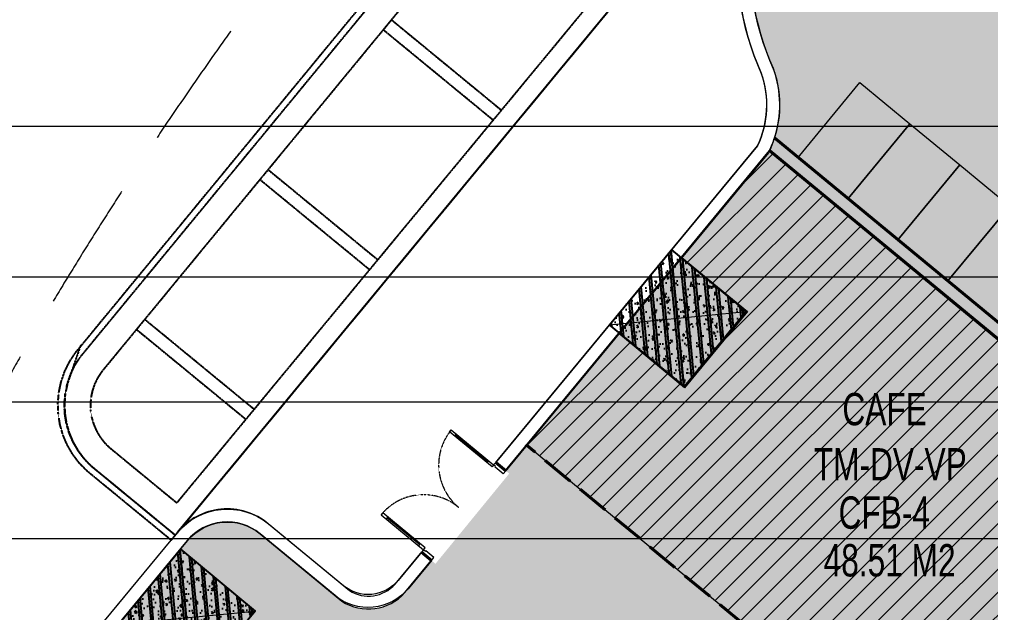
# Model space of a CAD drawing. Header units: millimetres. Extents: x -11451263 to 11578383104, y -507 to 1450429.
# Drawn here: x 11382063 to 11397067, y 1112705 to 1121878 of the extents above; entities that cross this region are included whole.
import ezdxf

# ---------------------------------------------------------------- set-up
doc = ezdxf.new("R2010")
doc.units = ezdxf.units.MM
doc.header["$MEASUREMENT"] = 0
for name, pattern in [('DASH', [0.35, 0.25, -0.1]), ('DASH2-1', [3, 2, -1]), ('HIDDEN2', [0.1875, 0.125, -0.0625])]:
    doc.linetypes.add(name, pattern=pattern)
doc.layers.get('0').update_dxf_attribs({"linetype": 'CONTINUOUS', "lineweight": 13})
doc.layers.get('Defpoints').update_dxf_attribs({"color": 5, "linetype": 'CONTINUOUS', "lineweight": 13})
for name, color, linetype in [('A-WALL-PATT', 251, 'CONTINUOUS'), ('canopy', 2, 'DASH'), ('xref.asix of  podium$0$xref.asix of  podium$0$KT-Net cot vach', 6, 'CONTINUOUS')]:
    doc.layers.add(name, color=color, linetype=linetype)
for name, color, linetype, lineweight in [('CUA', 37, 'CONTINUOUS', 13), ('DO DIEN TICH THONG THUY', 141, 'CONTINUOUS', 13), ('KT-Chu viet', 255, 'CONTINUOUS', 20), ('KT-Chu viet 2', 6, 'CONTINUOUS', 20), ('KT-Kich thuoc', 159, 'CONTINUOUS', 18), ('KT-Net cat', 1, 'CONTINUOUS', 40), ('KT-Net cua', 87, 'CONTINUOUS', 9), ('KT-Net thay', 7, 'CONTINUOUS', 25), ('KT-Net to mau', 159, 'CONTINUOUS', 18), ('KT-Noi that', 39, 'CONTINUOUS', 9), ('SPE-MEP-HVAC', 140, 'CONTINUOUS', 0), ('SPE-MEP-Plumbing', 90, 'CONTINUOUS', 0)]:
    doc.layers.add(name, color=color, linetype=linetype, lineweight=lineweight)
doc.styles.add('Xref_ST_MBDV Cot vach 30.7.2022$0$Arial', font='arial.ttf', dxfattribs={"width": 0.7})
doc.dimstyles.new('SPE-DIM150', dxfattribs={"dimscale": 150, "dimtxt": 2.5, "dimasz": 2.5, "dimexe": 1.25, "dimexo": 0.625, "dimtad": 1, "dimdec": 0, "dimtxsty": 'Standard', "dimcen": 2.5, "dimadec": 0, "dimazin": 0, "dimtfac": 1, "dimtdec": 0, "dimtmove": 0, "dimatfit": 3, "dimldrblk": 'CLOSEDBLANK', "dimfxl": 0, "dimarcsym": 0})

# ---------------------------------------------------------------- blocks, each defined once
blk = doc.blocks.new('*U82')
h = blk.add_hatch()
h.set_pattern_fill('VATLIEU04', color=250, scale=40, style=0, pattern_type=2)
h.set_pattern_definition([(49.99999999999999, (549.9999999999818, 1550), (286.9040730403014, -25.10085399303804), [30, -330]), (355, (549.9999999999818, 1550), (-55.50053344520001, 300.8768534800047), [24, -264]), (100.4514, (573.9086719999818, 1547.908263999999), (231.4037526856086, 275.7758168243814), [25.49607600000001, -280.4568448]), (46.1842, (549.9999999999818, 1630), (426.8964194502578, -66.20760573160723), [45, -495.0000000000001]), (96.63559999999998, (585.5746979999819, 1624.482677199999), (373.8650822194813, 389.6471483601767), [38.2441152, -420.6852000000001]), (351.1842, (549.9999999999818, 1630), (373.8647780534509, 389.6474403701299), [36.00000000000001, -396.0000000000001]), (21, (589.9999999999819, 1610), (238.7628208473847, -161.0475562661355), [30, -330]), (326.0000000000001, (589.9999999999819, 1610), (97.32613276863269, 290.0600180187412), [24, -264]), (71.4514, (609.8968931999818, 1596.579357599999), (336.089051432596, 129.012198683981), [25.496076, -280.4568448]), (37.50000000000001, (549.9999999999818, 1550), (4.863942126916267, 133.1575415325246), [0, -260.8, 0, -268.0000000000001, 0, -265.0000000000001]), (7.499999999999999, (549.9999999999818, 1550), (105.2278149768594, 157.7646847529441), [0, -152.8, 0, -254.8, 0, -101]), (327.5, (460.7999999999818, 1550), (213.5289744689636, -9.021948693751904), [0, -100, 0, -312.0000000000001, 0, -414.0000000000001]), (317.5, (420.7999999999818, 1550), (233.2744677369545, 40.04199293292709), [0, -130, 0, -207.2, 0, -294]), (45, (549.9999999999818, 1550), (-120.2081528017131, 120.2081528017131), []), (45, (549.9999999999818, 1599), (-120.2081528017131, 120.2081528017131), [])])
h.paths.add_polyline_path([(-475.0000000000001, -474.9999999999999), (1024.999999999996, -475.0000000000001), (1024.999999999982, 1025), (-475.0000000000146, 1025)])
at = {"color": 6, "ltscale": 0.25}
blk.add_lwpolyline([(-475.0000000000001, -474.9999999999999), (1024.999999999996, -475.0000000000001), (1024.999999999982, 1025), (-475.0000000000146, 1025)], close=True, dxfattribs=at)
at = {"layer": 'Defpoints', "linetype": 'ByBlock', "ltscale": 30}
for p, q in [((1024.999999999996, -475.0000000000001), (-475.0000000000146, 1025)), ((-475.0000000000001, -474.9999999999999), (1024.999999999982, 1025))]:
    blk.add_line(p, q, dxfattribs=at)
blk = doc.blocks.new('gfdgdfg')
at = {"layer": 'xref.asix of  podium$0$xref.asix of  podium$0$KT-Net cot vach', "linetype": 'ByBlock', "xscale": -1, "rotation": 320.4488276923478}
for p in [(-56987.95343741775, 20949.11434179521), (-64572.80389586836, 16319.06639364385)]:
    blk.add_blockref('*U82', p, dxfattribs=at)
blk = doc.blocks.new('*U174')
at = {"layer": 'CUA'}
for p, q in [((11381214.37533166, 1111141.270257941), (11381239.84729007, 1111172.111453354)), ((11381728.28073621, 1110742.771531493), (11381227.11131087, 1111156.690855647)), ((11381715.544757, 1110727.350933787), (11381741.01671542, 1110758.192129199)), ((11380182.76101603, 1109892.20184395), (11380157.28905761, 1109861.360648537)), ((11380671.19446216, 1109462.861922089), (11380170.02503682, 1109876.781246244)), ((11380683.93044137, 1109478.282519796), (11380658.45848296, 1109447.441324383))]:
    blk.add_line(p, q, dxfattribs=at)
for points in [[(11381818.11970395, 1110694.512233161), (11381792.64774553, 1110663.671037748), (11381137.27234313, 1111204.950153979), (11381162.74430154, 1111235.791349392)], [(11382004.22292984, 1110605.656610219), (11381966.01499221, 1110559.394817099), (11381842.59290976, 1110661.329975893), (11381848.96089936, 1110669.040274746), (11381818.11970395, 1110694.512233161), (11381849.95965197, 1110733.063727427)], [(11380735.56147149, 1109383.761428345), (11380761.0334299, 1109414.602623758), (11380105.6580275, 1109955.881739988), (11380080.18606908, 1109925.040544576)], [(11380857.98480134, 1109217.80281687), (11380896.19273896, 1109264.06460999), (11380772.77065651, 1109365.999768783), (11380766.4026669, 1109358.28946993), (11380735.56147149, 1109383.761428345), (11380703.72152347, 1109345.209934079)]]:
    blk.add_lwpolyline(points, close=True, dxfattribs=at)
at = {"layer": 'CUA', "linetype": 'HIDDEN2'}
for centre, radius, start, end in [((11381818.11970395, 1110694.512233161), 849.9999998541882, 140.4465012114132, 230.4464619123165), ((11380735.56147149, 1109383.761428345), 849.9999998530715, 50.44646191231655, 140.446422640954)]:
    blk.add_arc(centre, radius, start, end, dxfattribs=at)
blk = doc.blocks.new('KHHFG-flat-6')
blk.add_wipeout([(-1138.4777928574576, -1503.6040679188452), (-1383.6386864784877, -1300.9514357547748), (-257.1666994242456, 103.29245239472948), (0.534352697684426, -109.75065007945523)]).dxf.layer = 'KT-Kich thuoc'
at = {"layer": 'KT-Net cat'}
for p, q in [((-207.806691378355, 62.46057712542824), (-53.60071431286633, -64.89921495085582)), ((-1354.044820064679, -1325.393216450466), (-1199.838843001053, -1452.75300852675))]:
    blk.add_line(p, q, dxfattribs=at)
at = {"layer": 'CUA'}
blk.add_blockref('*U174', (-11382057.76866451, -1110670.605960748), dxfattribs=at)
blk = doc.blocks.new('_ClosedBlank')
at = {"linetype": 'ByBlock', "lineweight": -2}
for p, q in [((-1, 0.1666666666666666), (0, 0)), ((-1, 0.1666666666666666), (-1, -0.1666666666666666)), ((0, 0), (-1, -0.1666666666666666))]:
    blk.add_line(p, q, dxfattribs=at)
blk = doc.blocks.new('WWW')
at = {"layer": 'Defpoints', "linetype": 'DASH2-1', "lineweight": 13, "ltscale": 1000, "flags": 128}
blk.add_lwpolyline([(11429816.83619249, 1022160.11654377), (11450185.49670112, 1019986.391927242), (11488615.66733754, 1021167.255579472), (11491469.21243858, 1024811.360972404), (11462655.78743005, 1159053.890039921), (11457975.31629252, 1176930.890178204), (11455625.97722399, 1177744.852323532), (11446686.1578691, 1170981.351434231), (11423166.61122441, 1153069.948107719), (11399484.09766066, 1135982.713739872, 0.6848770391193201), (11429816.83619249, 1022160.116543293)], format="xyb", dxfattribs=at)
blk = doc.blocks.new('hgjghj')
at = {"layer": 'A-WALL-PATT', "true_color": 0xf1f36d}
h = blk.add_hatch(color=51, dxfattribs=at)
h.dxf.hatch_style = 1
edge = h.paths.add_edge_path()
edge.add_line((11400417.05586829, 1114522.350381664), (11393729.01960206, 1120045.581987843))
edge.add_arc((11392149.10396375, 1120557.367867341), 1660.740259835773, 342.0511804980709, 379.3502188658068)
edge.add_arc((11397533.13523959, 1122828.642478871), 4187.139603217248, 140.7168945068903, 204.2689907995104, ccw=False)
edge.add_line((11394292.17639442, 1125479.741085247), (11406004.72675393, 1139669.725478306))
edge.add_arc((11408120.9540236, 1137814.948923545), 2814.003184967923, 115.4434671180532, 138.7669147827584, ccw=False)
edge.add_arc((11408115.79161046, 1137836.215813024), 2792.584686983439, 71.94266584896172, 115.53528081579589, ccw=False)
edge.add_line((11408981.40498902, 1140491.25681324), (11423513.44763289, 1135368.358255168))
edge.add_arc((11425517.46095461, 1142387.897456994), 7299.999999973054, 254.0664472672063, 262.0883661501967)
edge.add_arc((11425521.42779026, 1142381.825045945), 7294.532962953937, 262.0509395264984, 344.2586533052253)
edge.add_line((11432542.38819936, 1140402.854080646), (11435749.36737028, 1151752.125144082))
edge.add_line((11435749.36737028, 1151752.125144082), (11436166.57614448, 1151636.760471315))
edge.add_line((11436166.57614448, 1151636.760471315), (11436865.80121384, 1154156.690270835))
edge.add_line((11436865.80121384, 1154156.690270835), (11440536.37299814, 1153137.427071508))
edge.add_line((11440536.37299814, 1153137.427071508), (11441971.60424749, 1157548.418025512))
edge.add_line((11441971.60424749, 1157548.418025512), (11455125.33422193, 1153818.897437573))
edge.add_line((11455125.33422193, 1153818.897437573), (11454209.98407263, 1150585.612805712))
edge.add_line((11454209.98407263, 1150585.612805712), (11462721.75046521, 1148180.430388643))
edge.add_line((11462721.75046521, 1148180.430388643), (11463196.96368791, 1145975.824693159))
edge.add_line((11463196.96368791, 1145975.824693159), (11461019.48234244, 1138269.87590302))
edge.add_line((11461019.48234244, 1138269.87590302), (11461212.14889807, 1138215.432862774))
edge.add_line((11461212.14889807, 1138215.432862774), (11456484.44378505, 1121485.199508943))
edge.add_line((11456484.44378505, 1121485.199508943), (11433498.48707169, 1127980.375289916))
edge.add_line((11433498.48707169, 1127980.375289916), (11434360.13498955, 1131062.21576507))
edge.add_line((11434360.13498955, 1131062.21576507), (11430758.28740374, 1132085.485766223))
edge.add_arc((11430348.3651532, 1130642.584609345), 1500.000000001147, 74.14037105058911, 112.3576097474198)
edge.add_arc((11425517.45981355, 1142387.896593245), 11199.99999999515, 260.41868680835734, 292.3576097474101, ccw=False)
edge.add_line((11423653.25163431, 1131344.13238604), (11417121.09710871, 1133199.890468421))
edge.add_arc((11416828.42877972, 1131138.282557969), 2082.278061939741, 81.9202111196944, 134.1726098351656)
edge.add_line((11415377.45098069, 1132631.783597126), (11413602.48157145, 1130479.593746917))
edge.add_line((11413602.48157145, 1130479.593746917), (11412260.91782368, 1128863.988514861))
edge.add_line((11412260.91782368, 1128863.988514861), (11408249.28489205, 1124006.33463445))
edge.add_line((11408249.28489205, 1124006.33463445), (11414417.73426215, 1118912.197574505))
edge.add_line((11414417.73426215, 1118912.197574505), (11412507.43298836, 1116599.029136439))
edge.add_line((11412507.43298836, 1116599.029136439), (11406338.98360082, 1121693.166205778))
edge.add_line((11406338.98360082, 1121693.166205778), (11402391.02811761, 1116912.617240839))
edge.add_line((11402391.02811761, 1116912.617240839), (11410024.96139093, 1110608.228485444))
edge.add_line((11410024.96139093, 1110608.228485444), (11408053.24149849, 1108221.550500113))
edge.add_line((11408053.24149849, 1108221.550500113), (11400417.05586829, 1114522.350381664))
at = {"layer": 'A-WALL-PATT', "true_color": 0xf28888}
h = blk.add_hatch(color=11, dxfattribs=at)
h.dxf.hatch_style = 1
edge = h.paths.add_edge_path()
edge.add_line((11400416.64406202, 1114522.678817349), (11400289.3186351, 1114368.444460027))
edge.add_line((11400289.3186351, 1114368.444460027), (11396532.76988891, 1109818.901444005))
edge.add_line((11396532.76988891, 1109818.901444005), (11402174.61491913, 1105159.653952348))
edge.add_line((11402174.61491913, 1105159.653952348), (11399945.92967185, 1102460.957041017))
edge.add_line((11399945.92967185, 1102460.957041017), (11394299.79702778, 1107115.011084207))
edge.add_line((11394299.79702778, 1107115.011084207), (11389655.67903761, 1101491.499053436))
edge.add_line((11389655.67903761, 1101491.499053436), (11392123.06418488, 1099453.839746834))
edge.add_line((11392123.06418488, 1099453.839746834), (11392759.84425912, 1100224.911580173))
edge.add_line((11392759.84425912, 1100224.911580173), (11398645.23687998, 1095364.533353396))
edge.add_line((11398645.23687998, 1095364.533353396), (11395620.45981989, 1091701.855190071))
edge.add_line((11395620.45981989, 1091701.855190071), (11393633.63914857, 1089295.923028214))
edge.add_arc((11384756.00684201, 1100456.834842673), 14261.07667395847, 285.1902524609691, 308.4995037978517, ccw=False)
edge.add_line((11388492.76545499, 1086694.024701977), (11379893.1114064, 1083426.703496323))
edge.add_arc((11378525.36924363, 1087270.061820032), 4079.475680557991, 184.6430576494976, 289.5892010980258, ccw=False)
edge.add_arc((11435891.82945314, 1085010.483131694), 61462.83760013332, 171.7570062291728, 178.201157439273, ccw=False)
edge.add_arc((11436843.70361014, 1084920.722251588), 62417.76521523286, 165.1780987561517, 171.8007352288228, ccw=False)
edge.add_arc((11416475.80658329, 1090756.566918403), 41236.95278259877, 159.1670131588039, 165.7772880981642, ccw=False)
edge.add_arc((11383954.20778262, 1102556.837314274), 6666.565456522165, 146.3726536059457, 154.5436051967811, ccw=False)
edge.add_line((11378403.24525211, 1106248.708109809), (11383595.37000318, 1112527.019418396))
edge.add_line((11383595.37000318, 1112527.019418396), (11384658.74738557, 1113814.654520252))
edge.add_arc((11385275.67406916, 1113305.247445783), 800.0588106111295, 50.45520462317478, 140.4529210301786, ccw=False)
edge.add_line((11385785.05655486, 1113922.194431917), (11387043.86389984, 1112882.62406898))
edge.add_arc((11387455.26327204, 1113509.811685185), 750.0758290780936, 236.7374056829914, 318.6125135516955)
edge.add_line((11388018.01177623, 1113013.900533476), (11393651.68789618, 1119850.049172107))
edge.add_arc((11392149.10396448, 1120557.36786703), 1660.740259042941, 334.791997073022, 342.050843854487)
edge.add_line((11393729.01659499, 1120045.572704929), (11395916.44902297, 1118239.120632476))
edge.add_line((11395916.44902297, 1118239.120632476), (11398103.87614793, 1116432.649406933))
edge.add_line((11398103.87614793, 1116432.649406933), (11400416.64406202, 1114522.678817349))
at = {"elevation": 0.01012449279239614}
blk.add_lwpolyline([(11423653.25163431, 1131344.13238604), (11417121.09710871, 1133199.890468421, 0.2320284830295415), (11415377.45098069, 1132631.783597126), (11413602.48157145, 1130479.593746917), (11412260.91782368, 1128863.988514861), (11408249.28489205, 1124006.33463445), (11414417.73426215, 1118912.197574505), (11412507.43298836, 1116599.029136439), (11406338.98360082, 1121693.166205778), (11402391.02811761, 1116912.617240839), (11410024.96139093, 1110608.228485444), (11408053.24149849, 1108221.550500113), (11400417.05586829, 1114522.350381664), (11393729.01960206, 1120045.581987843, 0.1642000361412027), (11393716.0304982, 1121107.640023872), (11393716.0304982, 1121107.640023872, -0.2846315268267962), (11394292.17639442, 1125479.741085247), (11406004.72675393, 1139669.725478306, -0.1021205252679971), (11406912.00107452, 1140356.020880795, -0.1925362293061953), (11408981.40498902, 1140491.25681324), (11423513.44763289, 1135368.358255168, 0.03501652560913594)], format="xyb", dxfattribs=at)
blk.add_lwpolyline([(11378403.24525211, 1106248.708109809), (11383595.37000318, 1112527.019418396), (11384658.74738557, 1113814.654520252, -0.4142018888056607), (11385785.05655486, 1113922.194431917), (11387043.86389984, 1112882.62406898, 0.3732636835349034), (11388018.01177623, 1113013.900533476), (11393651.68789618, 1119850.049172107, 0.03168328923189644), (11393729.01659499, 1120045.572704929), (11395916.44902297, 1118239.120632476), (11398103.87614793, 1116432.649406933), (11400416.64406202, 1114522.678817349), (11400289.3186351, 1114368.444460027), (11396532.76988891, 1109818.901444005), (11402174.61491913, 1105159.653952348), (11402174.61491913, 1105159.653952348), (11402174.61491913, 1105159.653952348), (11402174.61491913, 1105159.653952348), (11399945.92967185, 1102460.957041017), (11394299.79702778, 1107115.011084207), (11389655.67903761, 1101491.499053436)], format="xyb")
blk = doc.blocks.new('khgklh')
at = {"layer": 'canopy', "ltscale": 5}
for p, q in [((-29522.70962316357, 30971.47211712087), (-40228.31278289109, 18008.14397466183)), ((-30072.76743797027, 30776.54140623752), (-40130.09065543488, 18598.21019429667)), ((-36813.78513571993, 26068.49858910125), (-35114.99267014116, 24670.95171852177)), ((-35242.3463239111, 24516.74021083442), (-36940.71750212274, 25913.94050061842)), ((-38719.53319246322, 23751.57726900466), (-37025.29747669585, 22357.7791032074)), ((-37152.65113046579, 22203.56759552052), (-38846.78366353363, 23597.28087592684)), ((-38935.6022832524, 20044.60648789257), (-40625.4071464017, 21434.75952084688)), ((-40752.46540999599, 21280.30500430288), (-39062.95593702234, 19890.39498020662))]:
    blk.add_line(p, q, dxfattribs=at)
for points in [[(-40216.91158280335, 18021.9495954914), (-41521.47192389332, 19095.17322881846), (-41637.40322888643, 19214.85881128022), (-41738.15451543219, 19348.16469130293), (-41821.89502862468, 19492.7634666767), (-41887.37442904338, 19646.49611613667), (-41933.61503608897, 19807.06723947357), (-41959.92642583326, 19972.07933042152), (-41965.91573983431, 20139.06857410818), (-41951.49355094135, 20305.54163456243), (-41916.8751985468, 20469.01288300334), (-41862.57757332921, 20627.04151105927), (-41789.41139949672, 20777.26797475992), (-41698.72447526641, 20917.05562764732), (-39990.34633653797, 22993.65176743735), (-37548.50694276206, 25961.7968327906), (-32674.35266027786, 31886.50953147793)], [(-41614.61541367322, 21040.77976091718), (-41820.1993616391, 20442.44513547979), (-41852.28143536299, 20290.95044316398), (-41865.64699713513, 20136.67386356415), (-41860.0964841824, 19981.91891837539), (-41835.71277186833, 19828.99627182446), (-41792.85993625596, 19680.18922987208), (-41732.17781805992, 19537.71964790625), (-41654.57246909663, 19403.71475595469), (-41561.20262393355, 19280.17539676744), (-41453.46239866875, 19168.94615099765), (-40153.61565680057, 18098.59411954368), (-41453.57599902153, 19168.80805416033), (-41561.31622428633, 19280.03729993058), (-41654.68606945127, 19403.57665911783), (-41732.2914184127, 19537.58155106939), (-41792.97353660874, 19680.05113303522), (-41835.82637222111, 19828.8581749876), (-41860.21008453704, 19981.78082153806), (-41865.76059748791, 20136.53576672729), (-41852.39503571577, 20290.81234632712), (-41820.31296199188, 20442.3070386434), (-41769.87979716249, 20588.89595550299), (-41702.07389305532, 20728.11649091076), (-41617.90819353424, 20857.88914453099), (-32599.96831739508, 31819.67414015066)], [(-35034.84354818612, 28230.75824877666), (-36813.6592385266, 26068.39501716243), (-36940.71750212274, 25913.94050061842), (-38719.53319246322, 23751.57726900466), (-38846.59145605937, 23597.12275246065), (-40625.4071464017, 21434.75952084688), (-40752.46540999599, 21280.30500430288), (-41294.52946625464, 20621.3613089025), (-41353.1791496966, 20530.95685797837), (-41399.54309391044, 20435.76134593179), (-41433.95041541755, 20335.62175803864), (-41455.88737446815, 20232.03329022275), (-41465.02642775141, 20126.54263403965), (-41461.2311189957, 20020.72488284297), (-41444.55811639875, 19916.16001388012), (-41415.25636651739, 19814.40929746628), (-41373.76337721385, 19716.99198547611), (-41320.69868517481, 19625.36262721336), (-41256.85460553691, 19540.88935136702), (-41181.8786991816, 19463.48545236466), (-40130.09065543488, 18598.2101942976)]]:
    blk.add_lwpolyline(points, dxfattribs=at)
blk = doc.blocks.new('A$C26E72C3C')
at = {"layer": 'SPE-MEP-HVAC'}
for points in [[(-49968.71585977823, -66570.46704226197, 1.507023988159576e-08), (-93504.20623634005, -66570.46704226197, 1.507023988159576e-08)], [(-51341.83004986046, -67844.82908528042, 1.507023988159576e-08), (-51879.20623634011, -68504.20713772741, 1.507023988159576e-08), (-93654.2062363401, -68504.20713772741, 1.507023988159576e-08)], [(-50654.42469840143, -68555.60396722006, -1.820133418685461e-08), (-52341.15169006772, -70619.20456456882, -1.820133418685461e-08), (-93604.2062363401, -70619.20456456882, -1.820133418685461e-08)]]:
    blk.add_leader(points, dimstyle='SPE-DIM150', dxfattribs=at)
at = {"layer": 'SPE-MEP-Plumbing'}
blk.add_leader([(-42623.98827948359, -68986.00870045618, 9.221638104676782e-09), (-42623.98827948359, -64244.24623439921, 9.221638104676782e-09), (-93578.96555386297, -64244.24623439921, 9.221638104676782e-09)], dimstyle='SPE-DIM150', override={"dimtad": 0, "dimfxl": 2}, dxfattribs=at)

msp = doc.modelspace()

# ---------------------------------------------------------------- hatches: boundary and pattern name
at = {"layer": 'DO DIEN TICH THONG THUY'}
h = msp.add_hatch(dxfattribs=at)
h.set_pattern_fill('ANSI31', color=256, scale=2000)
h.set_pattern_definition([(45, (0, 0), (-176.7766952966369, 176.7766952966369), [])])
h.paths.add_polyline_path([(11389901.82025888, 1115294.988632945), (11396521.20484975, 1109828.452286604), (11400268.20224692, 1114366.429330621), (11393644.95053908, 1119836.159298892), (11393634.78927323, 1119815.210625357), (11392299.12788002, 1118197.869018843), (11393312.9983838, 1117360.576708952), (11392338.74468426, 1116180.860756357), (11391324.8741747, 1117018.153066105)])

# ---------------------------------------------------------------- linework, layer by layer
at = {"layer": 'Defpoints'}
msp.add_lwpolyline([(11374665.75804658, 1092329.339073775, -0.05031291028689123), (11377398.30079054, 1104598.847207872, -0.0717433244059158), (11378242.52540652, 1106368.189492453), (11384504.60881544, 1113942.095867797, -0.4142018888046807), (11385912.40110865, 1114076.413026327), (11387162.08823227, 1113044.374485037, 0.3664971645447159), (11387865.99952977, 1113143.916680253), (11393465.58670651, 1119924.411621806, 0.1975864614484913), (11393530.01314053, 1121033.653944438, -0.276634261830654), (11394064.80673861, 1125518.462116947), (11405851.37273769, 1139798.117435064, -0.2939778922653177), (11408984.64382008, 1140702.177438887), (11423574.16220311, 1135559.017284526, 0.4147556202997158)], format="xyb", dxfattribs=at)
at = {"layer": 'DO DIEN TICH THONG THUY'}
msp.add_lwpolyline([(11389901.82025888, 1115294.988632945), (11396521.20484975, 1109828.452286604), (11400268.20224692, 1114366.429330621), (11393644.95053908, 1119836.159298892), (11393634.78927323, 1119815.210625357), (11392299.12788002, 1118197.869018843), (11393312.9983838, 1117360.576708952), (11392338.74468426, 1116180.860756357), (11391324.8741747, 1117018.153066105), (11389901.82025888, 1115294.988632945)], dxfattribs=at)
at = {"layer": 'KT-Net cat'}
for p, q in [((11393728.52929999, 1120045.974978392), (11400417.05017803, 1114522.343343152)), ((11393651.75169044, 1119849.996335868), (11400289.69675068, 1114368.132109634))]:
    msp.add_line(p, q, dxfattribs=at)
at = {"layer": 'KT-Net cat', "linetype": 'DASH', "ltscale": 2000, "flags": 128}
msp.add_lwpolyline([(11396509.55185218, 1109837.306904381), (11389887.40944072, 1115304.424476631)], dxfattribs=at)
at = {"layer": 'KT-Net cua', "flags": 128}
for points in [[(11435538.10717087, 1151798.650314156), (11432356.56899742, 1140539.413200529, -0.4309137425492952), (11423209.49389011, 1135757.950487695), (11409068.31674229, 1140634.401809303, 0.3127825900554042), (11405777.14332722, 1139708.595606726), (11394044.34212903, 1125501.441680598, 0.2730701640401885), (11393522.31447016, 1121046.859708745, -0.1994409391425795), (11393466.06766128, 1119925.132748196), (11387913.33405015, 1113201.372599904, -0.4142135623744246), (11387068.64006755, 1113120.799181404), (11385908.25591447, 1114079.087988049, 0.4142135623731432), (11384500.43261014, 1113944.798957216), (11378075.76726191, 1106165.223731799, 0.04429075722661691), (11377378.94710771, 1104541.094910737, 0.04958229726100982), (11374653.70334867, 1092260.221058658, 0.02362842904642165), (11374259.08601407, 1086937.165324277, 0.4992145127108712), (11380033.90783864, 1083259.523955732), (11389249.03709341, 1086691.447594098, 0.08432704988464156), (11393749.49894696, 1089126.78575385), (11398638.01044867, 1095046.24479837)], [(11435730.57093091, 1151744.265563804), (11432549.03275746, 1140485.028450177, -0.4309137425492911), (11423144.29356262, 1135568.87664684), (11409003.1164148, 1140445.327968448, 0.3127825900552681), (11405931.35456073, 1139581.242179378), (11394201.16248044, 1125377.247612969, 0.2732595128836895), (11393708.04368468, 1121121.395478623, -0.2046271106455482), (11393635.54181494, 1119816.261067213), (11388067.54528366, 1113074.019172555, -0.414213562373652), (11386941.2866402, 1112966.587947889), (11385780.90248712, 1113924.876754533, 0.4142135623736579), (11384654.64384366, 1113817.445529867), (11378242.59446583, 1106053.146880811, 0.04378919801924487), (11377568.9966622, 1104478.795899204, 0.04958307194546523), (11374852.25876687, 1092236.225550422, 0.02358234414956014), (11374459.29815689, 1086942.381684213, 0.4984426021570817), (11379963.87351773, 1083446.861234117), (11389181.94001498, 1086879.878768362, 0.08401362196744397), (11393609.15674927, 1089270.933084523), (11398483.79921444, 1095173.598224852)]]:
    msp.add_lwpolyline(points, format="xyb", dxfattribs=at)
at = {"layer": 'KT-Net thay'}
msp.add_line((11394064.80774926, 1125518.462887197), (11384504.60982609, 1113942.096638047), dxfattribs=at)
at = {"layer": 'KT-Noi that'}
for points in [[(11395048.95286689, 1120900.719560599), (11395820.27947683, 1120264.280042022), (11394865.62019897, 1119107.290127117), (11394094.29358903, 1119743.729645695)], [(11395820.27947683, 1120264.280042022), (11396591.60608676, 1119627.840523448), (11395636.9468089, 1118470.850608543), (11394865.62019897, 1119107.290127117)], [(11396590.93015461, 1119627.021334131), (11397362.25676454, 1118990.581815557), (11396407.59748668, 1117833.591900652), (11395636.27087675, 1118470.031419227)], [(11397362.25676454, 1118990.581815557), (11398133.58337448, 1118354.142296982), (11397178.92409662, 1117197.152382079), (11396407.59748668, 1117833.591900652)]]:
    msp.add_lwpolyline(points, close=True, dxfattribs=at)

# ---------------------------------------------------------------- block references
at = {"layer": 'KT-Net thay'}
msp.add_blockref('gfdgdfg', (11449260.89648508, 1095921.579832584), dxfattribs=at)
at = {"layer": 'KT-Net to mau'}
msp.add_blockref('hgjghj', (0.0007611755281686783, -0.0002150859218090773), dxfattribs=at)

# ---------------------------------------------------------------- texts
at = {"layer": 'KT-Chu viet', "color": 124, "char_height": 500, "width": 5339.45268739584, "attachment_point": 2, "style": 'Xref_ST_MBDV Cot vach 30.7.2022$0$Arial'}
for s, insert in [('TM-DV-VP', (11395517.8893094, 1115247.348485208)), ('CFB-4', (11395425.69578291, 1114500.980567034))]:
    msp.add_mtext(s, dxfattribs=dict(at, insert=insert))
at = {"layer": 'KT-Chu viet', "insert": (11395507.40109066, 1113763.464039598), "char_height": 500, "width": 5339.45268739584, "attachment_point": 2, "style": 'Xref_ST_MBDV Cot vach 30.7.2022$0$Arial'}
msp.add_mtext('48.51 M2', dxfattribs=at)
at = {"layer": 'KT-Chu viet 2', "insert": (11395429.81952279, 1116101.761874313, -1.820133418685461e-08), "char_height": 500, "width": 5339.45268739584, "attachment_point": 2, "style": 'Xref_ST_MBDV Cot vach 30.7.2022$0$Arial'}
msp.add_mtext('CAFE', dxfattribs=at)

# ---------------------------------------------------------------- next in the draw order: block references
at = {"layer": 'KT-Net cat'}
msp.add_blockref('KHHFG-flat-6', (11389629.77177941, 1114963.402129628), dxfattribs=at)

# ---------------------------------------------------------------- next in the draw order: block references
at = {"layer": 'Defpoints'}
msp.add_blockref('A$C26E72C3C', (11454561.83942981, 1184463.447598675), dxfattribs=at)
at = {"layer": 'KT-Kich thuoc'}
msp.add_blockref('WWW', (0, 0), dxfattribs=at)

# ---------------------------------------------------------------- next in the draw order: block references
at = {"layer": 'KT-Net thay'}
msp.add_blockref('khgklh', (11424624.74619251, 1095803.118012011, 4.458557435840575e-05), dxfattribs=at)

doc.saveas('drawing.dxf')
